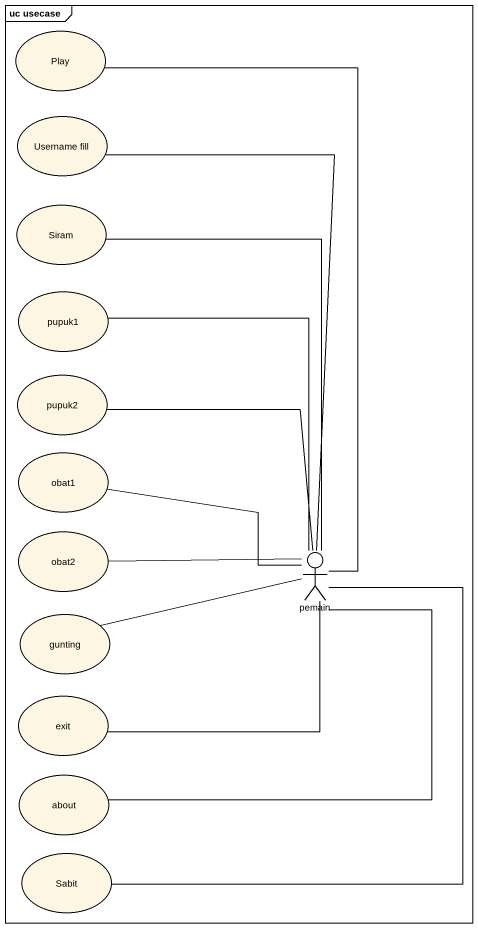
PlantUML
@startuml
mainframe uc usecase
usecase Play
usecase "Username fill" as Username_fill
usecase Siram
usecase pupuk1
usecase pupuk2
usecase obat1
usecase obat2
actor pemain
usecase gunting
usecase exit
usecase about
usecase Sabit
Siram -- pemain
pemain -up- Play
pemain -up- Username_fill
pemain -up- pupuk1
pemain -up- pupuk2
pemain -left- obat1
pemain -left- obat2
pemain -left- gunting
pemain -left- exit
pemain -- about
pemain -- Sabit
@enduml
